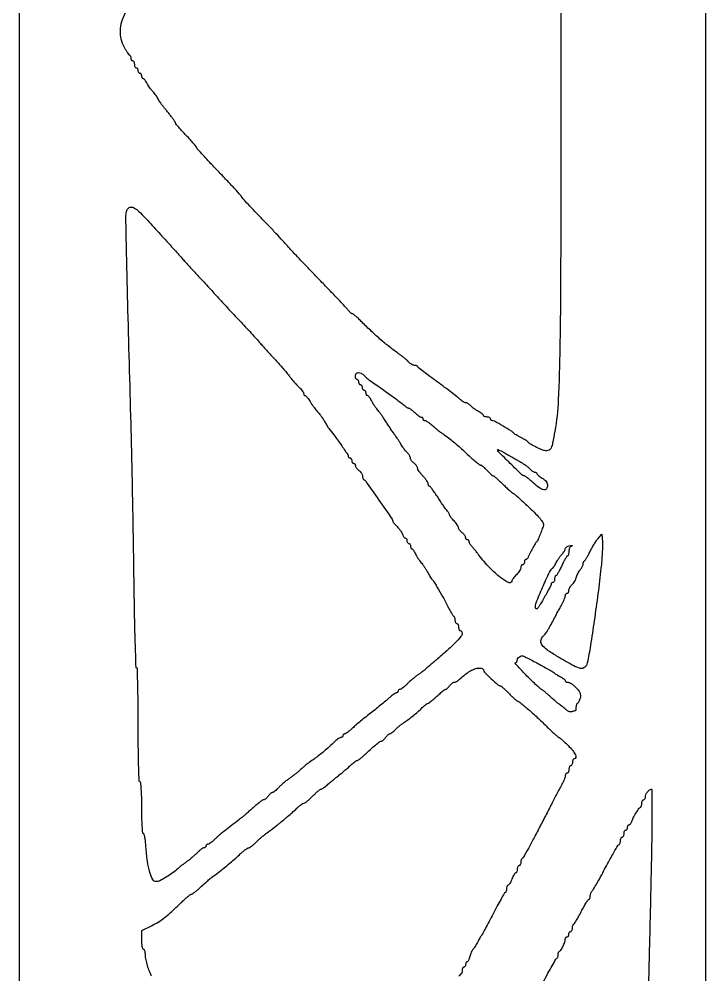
# Model space of a CAD drawing. Extents: x 57 to 443, y 375 to 2700.
# Drawn here: x 57 to 443, y 1001 to 1538 of the extents above; entities that cross this region are included whole.
import ezdxf

# ---------------------------------------------------------------- set-up
doc = ezdxf.new("R2010")
doc.units = 0

msp = doc.modelspace()

# ---------------------------------------------------------------- linework, layer by layer
for points in [[(57.051506, 2308.440691, 0.000008), (57.077585, 1547.715496, 0.000005), (57.123212, 784.070736, 0.04049)], [(361.421984, 1624.998265, -0.000301), (361.476809, 1530, -0.000341), (361.388878, 1405.37658, -0.003405), (360.961529, 1353.238652, -0.007588), (360.065397, 1323.556452, -0.032646), (358.11523, 1306, -0.005069), (356.867265, 1299.369272, -0.051463), (356.042473, 1296.69354, -0.149947), (355.005881, 1295.461655, -0.144391), (353.440583, 1295, -0.094641), (351.373476, 1295.394803, -0.018577), (347.895564, 1296.925433, -0.018357), (344.54292, 1298.707029, -0.098751), (343, 1300.065814, 0.084459), (342.628994, 1300.4117, 0.008794), (341.61875, 1301.051094, 0.010718), (340.376874, 1301.770819, 0.008385), (339, 1302.5, -0.007521), (337.623102, 1303.226148, -0.009679), (336.38125, 1303.936708, -0.007772), (335.367517, 1304.564684, -0.079391), (335, 1304.892658, 0.084432), (333.708822, 1306.021888, 0.004455), (328.994602, 1308.855516, 0.003254), (324.117923, 1311.685382, 0.130557), (322.933554, 1312, -0.106288), (322.577365, 1312.076582, -0.099372), (322.274232, 1312.29375, -0.096083), (322.071023, 1312.618255, -0.092233), (322, 1313, 0.191087), (321.848523, 1313.381882, 0.088204), (321.4125, 1313.70625, 0.068025), (320.765418, 1313.926307, 0.048028), (320, 1314, -0.039655), (319.234185, 1314.060833, -0.058885), (318.5875, 1314.244112, -0.077443), (318.147372, 1314.512979, -0.220429), (318, 1314.83102, 0.193348), (317.836608, 1315.23776, 0.030657), (317.192187, 1315.832748, 0.030191), (316.303134, 1316.472669, 0.022283), (315.25, 1317.074192, -0.022277), (314.078771, 1317.743153, -0.016056), (312.832732, 1318.587593, -0.016269), (311.697653, 1319.468983, -0.033499), (310.882705, 1320.243172, 0.032574), (310.177614, 1320.915483, 0.033469), (309.397261, 1321.483932, 0.0355), (308.656861, 1321.880455, 0.105568), (308.096971, 1322, -0.109923), (307.503366, 1322.132097, -0.027349), (306.621321, 1322.605538, -0.026631), (305.647756, 1323.272375, -0.023971), (304.714267, 1324.061406, 0.022337), (303.302845, 1325.262336, 0.002698), (300.066066, 1327.74825, 0.003203), (296.182615, 1330.658615, 0.002632), (292, 1333.717622, -0.003518), (287.951757, 1336.689385, -0.005374), (284.486458, 1339.329318, -0.002104), (281.55546, 1341.632297, -0.131851), (281.166667, 1342.156216, 0.132408), (280.926243, 1342.479459, 0.061744), (280.476122, 1342.752138, 0.054843), (279.901331, 1342.937376, 0.050589), (279.283962, 1343, -0.089119), (278.574581, 1343.127451, -0.040203), (277.714638, 1343.527998, -0.038127), (276.850565, 1344.109655, -0.042377), (276.117295, 1344.797441, 0.027003), (275.258194, 1345.654333, 0.009674), (273.946956, 1346.783138, 0.009565), (272.45859, 1347.967872, 0.011172), (271, 1349.033195, -0.014146), (265.862306, 1352.832708, -0.011162), (260.516487, 1357.221338, -0.010683), (255.114442, 1362.066153, -0.010026), (249.806385, 1367.238883, 0.008294), (247.947349, 1369.06312, 0.012119), (246.246054, 1370.601422, 0.007633), (244.786905, 1371.819576, 0.17175), (244.277144, 1372, -0.146551), (243.864985, 1372.123456, -0.033227), (243.276646, 1372.569313, -0.031675), (242.640746, 1373.196181, -0.026181), (242.044626, 1373.938085, 0.031604), (240.989118, 1375.222953, 0.001315), (236.923872, 1379.555975, 0.002273), (232.067181, 1384.658705, 0.001612), (226.573866, 1390.341251, -0.001637), (220.841831, 1396.271332, -0.001732), (215.25674, 1402.127846, -0.001651), (210.479264, 1407.205858, -0.007911), (207.810782, 1410.153165, 0.006824), (205.314199, 1412.922689, 0.00199), (201.396791, 1417.117268, 0.001999), (196.947934, 1421.805351, 0.00214), (192.560782, 1426.352428, -0.002675), (188.510574, 1430.559274, -0.004251), (185.094589, 1434.20718, -0.001081), (182.153345, 1437.416033, -0.176707), (181.973989, 1437.852428, 0.17694), (181.792646, 1438.293092, 0.000778), (178.291385, 1442.110623, 0.003591), (174.25781, 1446.432134, 0.002242), (169.473989, 1451.439053, -0.002813), (164.692233, 1456.455255, -0.004475), (160.664234, 1460.805984, -0.001153), (157.201767, 1464.631358, -0.185416), (157, 1465.156745, 0.174467), (156.820881, 1465.654451, 0.004317), (155.2375, 1467.536031, 0.00882), (153.299355, 1469.720053, 0.005831), (151, 1472.163035, -0.005319), (148.700535, 1474.601133, -0.008115), (146.7625, 1476.76989, -0.003683), (145.166739, 1478.642749, -0.176374), (145, 1479.10073, 0.145932), (144.866644, 1479.54791, 0.006735), (143.96979, 1480.878428, 0.010706), (142.836576, 1482.43925, 0.007434), (141.492904, 1484.155386, -0.000006), (140.087249, 1485.896761, -0.000007), (138.764087, 1487.536022, -0.000006), (137.648995, 1488.917577, -0.000045), (137.128174, 1489.562986, -0.024435), (136.712245, 1490.133417, -0.007582), (136.142873, 1491.029593, -0.007561), (135.535955, 1492.052006, -0.008257), (134.978294, 1493.062986, 0.021409), (134.36681, 1494.10573, 0.015097), (133.595687, 1495.224752, 0.015271), (132.791753, 1496.251872, 0.030748), (132.086195, 1497, -0.034687), (131.372799, 1497.768466, -0.015592), (130.541481, 1498.867188, -0.015349), (129.731895, 1500.087251, -0.020192), (129.074192, 1501.25, 0.022283), (128.472669, 1502.303134, 0.030191), (127.832748, 1503.192188, 0.030657), (127.23776, 1503.836608, 0.193348), (126.83102, 1504, -0.175242), (126.513905, 1504.114665, -0.093006), (126.244112, 1504.440625, -0.073221), (126.061511, 1504.926133, -0.05344), (126, 1505.5, 0.064853), (125.925306, 1506.073457, 0.082425), (125.70625, 1506.559375, 0.098894), (125.381354, 1506.884432, 0.148195), (125, 1507, -0.148195), (124.618646, 1507.115568, -0.098894), (124.29375, 1507.440625, -0.082425), (124.074694, 1507.926543, -0.064853), (124, 1508.5, 0.064853), (123.925306, 1509.073457, 0.082425), (123.70625, 1509.559375, 0.098894), (123.381354, 1509.884432, 0.148195), (123, 1510, -0.191087), (122.618118, 1510.151477, -0.088204), (122.29375, 1510.5875, -0.068025), (122.073693, 1511.234582, -0.048028), (122, 1512, 0.048028), (121.926307, 1512.765418, 0.068025), (121.70625, 1513.4125, 0.088204), (121.381882, 1513.848523, 0.191087), (121, 1514, -0.140362), (120.618662, 1514.109202, -0.099913), (120.29375, 1514.416146, -0.085122), (120.074923, 1514.8752, -0.068857), (120, 1515.416667, 0.048968), (119.944374, 1515.983289, 0.052342), (119.779688, 1516.515104, 0.058488), (119.537453, 1516.936478, 0.12921), (119.25, 1517.166667, -0.130857), (118.851057, 1517.488262, -0.010239), (118.059375, 1518.617079, -0.013399), (117.166493, 1520.027578, -0.009835), (116.25, 1521.636155, -0.065268), (114.485061, 1526.215602, -0.066839), (113.979509, 1531.057739, -0.063553), (114.76978, 1536.069802, -0.050632), (116.824806, 1541.148454, -0.002874)], [(131.459015, 999.956855, 0.036452), (131.122756, 1000.763569, -0.031928), (129.988499, 1003.41696, -0.019062), (128.967102, 1006.695485, -0.01896), (128.226901, 1009.915081, -0.04705), (128, 1012.320998, 0.035514), (127.927028, 1013.347058, 0.053867), (127.70625, 1014.213043, 0.070406), (127.38339, 1014.807086, 0.23741), (127, 1015, -0.328377), (126.609462, 1015.287487, -0.02873), (126.29375, 1016.554432, -0.02892), (126.072169, 1018.263246, -0.017784), (126, 1020.291682), (126, 1025.583364), (131.438695, 1028.25075, 0.021207), (135.232177, 1030.315183, 0.030197), (138.395526, 1032.48477, 0.020118), (142.089616, 1035.607471, 0.004478), (148.134823, 1041.25, -0.007927), (150.111833, 1043.069965, -0.011559), (151.915205, 1044.604687, -0.007191), (153.459166, 1045.821862, -0.16477), (153.985056, 1046, 0.154592), (154.496477, 1046.161994, 0.009888), (155.776265, 1047.101562, 0.013731), (157.273282, 1048.313432, 0.009747), (158.886721, 1049.75, -0.002611), (161.721542, 1052.347523, -0.009818), (163.539384, 1053.931903, -0.009766), (165.422727, 1055.447798, -0.002563), (168.5, 1057.80206, 0.005628), (172.236216, 1060.69693, 0.006897), (175.658361, 1063.488395, 0.007409), (178.764965, 1066.174086, 0.009395), (181.549689, 1068.75, -0.014568), (182.923431, 1069.994609, -0.019058), (184.252721, 1071.045312, -0.016877), (185.403121, 1071.82731, -0.141754), (186, 1072, 0.14393), (186.592682, 1072.174218, 0.017576), (187.716672, 1072.954688, 0.01966), (189.012279, 1074.005402, 0.015044), (190.346117, 1075.25, -0.009877), (191.805891, 1076.640599, -0.007163), (193.483234, 1078.132812, -0.007239), (195.117223, 1079.504228, -0.015667), (196.42048, 1080.5, 0.010474), (200.761749, 1083.746167, 0.006228), (205.801172, 1087.783657, 0.005805), (210.446736, 1091.692816, 0.023141), (213.15121, 1094.25, -0.02041), (214.252567, 1095.302824, -0.024791), (215.369427, 1096.192188, -0.024555), (216.363043, 1096.834423, -0.131936), (216.97961, 1097, 0.15296), (217.639114, 1097.206588, 0.016407), (218.939941, 1098.175, 0.018977), (220.442162, 1099.468046, 0.014184), (222, 1101, -0.010758), (223.537017, 1102.532334, -0.015177), (224.975649, 1103.825, -0.011286), (226.211204, 1104.822275, -0.165618), (226.733038, 1105, 0.115675), (227.197529, 1105.108918, 0.024313), (227.930939, 1105.518457, 0.024269), (228.753984, 1106.08932, 0.020906), (229.561439, 1106.764958, -0.009083), (230.625297, 1107.698773, -0.002278), (232.394673, 1109.182066, -0.002325), (234.433857, 1110.85982, -0.00234), (236.484255, 1112.514958, 0.004302), (238.562002, 1114.205678, 0.003882), (240.683301, 1115.990332, 0.00389), (242.559434, 1117.61919, 0.01231), (243.77971, 1118.75, -0.017404), (244.728585, 1119.611508, -0.021807), (245.668422, 1120.339062, -0.020661), (246.491679, 1120.871219, -0.133924), (246.963855, 1121, 0.155383), (247.483687, 1121.165543, 0.010535), (248.746994, 1122.101562, 0.0143), (250.223362, 1123.313466, 0.010198), (251.808276, 1124.75, -0.004897), (255.415187, 1128.089554, -0.014516), (257.976997, 1130.283079, -0.015881), (259.854456, 1131.702396, -0.155115), (260.790672, 1132, 0.155219), (261.176874, 1132.122852, 0.029946), (261.756383, 1132.5875, 0.029286), (262.391803, 1133.234288, 0.023368), (263, 1134, -0.025063), (263.612388, 1134.765646, -0.030751), (264.260327, 1135.4125, -0.031972), (264.856376, 1135.874292, -0.149917), (265.266214, 1136, 0.144694), (265.72374, 1136.135233, 0.017723), (266.588764, 1136.740109, 0.019794), (267.585294, 1137.554662, 0.015141), (268.610429, 1138.51952, -0.01532), (269.770169, 1139.610289, -0.009826), (271.178434, 1140.807259, -0.009875), (272.604935, 1141.926011, -0.01819), (273.814525, 1142.76952, 0.015559), (276.17586, 1144.397808, 0.012318), (278.626902, 1146.297863, 0.011691), (281.118339, 1148.42831, 0.010484), (283.601524, 1150.75, -0.010749), (284.524358, 1151.611901, -0.015013), (285.388112, 1152.339062, -0.011327), (286.128397, 1152.89842, -0.157386), (286.443115, 1153, 0.16234), (287.149067, 1153.235413, 0.008608), (289.047322, 1154.711583, 0.01297), (291.242257, 1156.575846, 0.00953), (293.580207, 1158.75, -0.016334), (294.532326, 1159.611559, -0.020786), (295.467236, 1160.339062, -0.019266), (296.282178, 1160.874368, -0.136503), (296.733786, 1161, 0.149917), (297.143624, 1161.125708, 0.031972), (297.739673, 1161.5875, 0.030751), (298.387612, 1162.234354, 0.025063), (299, 1163, -0.032893), (299.632073, 1163.765394, -0.036577), (300.338459, 1164.4125, -0.039468), (301.014704, 1164.864904, -0.128378), (301.532198, 1165, 0.102313), (302.082231, 1165.113742, 0.027497), (302.884541, 1165.514062, 0.026656), (303.765661, 1166.080192, 0.02477), (304.604329, 1166.75, -0.016099), (307.942874, 1169.512474, -0.033031), (310.757084, 1171.409089, -0.042855), (313.169682, 1172.54881, -0.084065), (315.25, 1172.944444, -0.032973), (316.303453, 1172.896243, -0.051122), (317.192187, 1172.703283, -0.066782), (317.8048, 1172.407871, -0.252178), (318, 1172.045455, 0.196275), (318.582675, 1170.6183, 0.00984), (322.255941, 1167.014348, 0.010271), (326.059143, 1163.571887, 0.180707), (327.589832, 1163, -0.179039), (327.940909, 1162.870124, -0.00604), (329.068786, 1161.879445, -0.010728), (330.380364, 1160.647098, -0.007197), (331.828401, 1159.185345, 0.010467), (333.370306, 1157.649065, 0.010641), (334.966906, 1156.187252, 0.010471), (336.407297, 1154.976157, 0.042459), (337.35681, 1154.33582, -0.046337), (339.801974, 1152.659161, -0.006898), (344.345344, 1148.77395, -0.007903), (349.475879, 1144.116792, -0.007651), (354.513237, 1139.25, 0.005621), (356.578913, 1137.237994, 0.008558), (358.421721, 1135.542187, 0.004015), (360.012553, 1134.150474, 0.17957), (360.418027, 1134, -0.176313), (360.816508, 1133.854978, -0.005298), (362.180361, 1132.685855, -0.009916), (363.765988, 1131.240657, -0.006617), (365.526316, 1129.526316, -0.024715), (368.176443, 1126.600391, -0.063623), (369.687612, 1124.187263, -0.163617), (369.850667, 1122.684029, -0.352186), (369, 1122, 0.191087), (368.618118, 1121.848523, 0.088204), (368.29375, 1121.4125, 0.068025), (368.073693, 1120.765418, 0.048028), (368, 1120, -0.048028), (367.926307, 1119.234582, -0.068025), (367.70625, 1118.5875, -0.088204), (367.381882, 1118.151477, -0.191087), (367, 1118, 0.191087), (366.618118, 1117.848523, 0.088204), (366.29375, 1117.4125, 0.068025), (366.073693, 1116.765418, 0.048028), (366, 1116, -0.048028), (365.926307, 1115.234582, -0.068025), (365.70625, 1114.5875, -0.088204), (365.381882, 1114.151477, -0.191087), (365, 1114, 0.144882), (364.618656, 1113.887131, 0.099368), (364.29375, 1113.569798, 0.083567), (364.074789, 1113.095318, 0.0665), (364, 1112.535483, -0.083525), (363.862283, 1111.716832, -0.014442), (363.303543, 1110.242307, -0.015357), (362.536776, 1108.533591, -0.013204), (361.629083, 1106.785483, 0.005571), (360.215402, 1104.161633, 0.000708), (357.241167, 1098.471361, 0.00083), (353.73142, 1091.70596, 0.00069), (350.020872, 1084.5, -0.002964), (346.415619, 1077.576075, -0.004691), (343.235071, 1071.689583, -0.001303), (340.414044, 1066.614892, -0.177615), (339.89179, 1066.166667, 0.151559), (339.549665, 1065.901948, 0.058588), (339.261963, 1065.368229, 0.050999), (339.065935, 1064.67465, 0.043412), (339, 1063.916667, -0.050201), (338.926177, 1063.183242, -0.070178), (338.70625, 1062.563021, -0.090315), (338.38175, 1062.145793, -0.184457), (338, 1062, 0.191087), (337.618118, 1061.848523, 0.088204), (337.29375, 1061.4125, 0.068025), (337.073693, 1060.765418, 0.048028), (337, 1060, -0.038787), (336.940501, 1059.234145, -0.057859), (336.761077, 1058.5875, -0.076066), (336.498028, 1058.146758, -0.223848), (336.186646, 1058, 0.231074), (335.793919, 1057.808264, 0.026011), (335.208811, 1056.971875, 0.027303), (334.585268, 1055.840808, 0.018834), (334, 1054.5, -0.018834), (333.414732, 1053.159192, -0.027303), (332.791189, 1052.028125, -0.026011), (332.206081, 1051.191736, -0.231074), (331.813354, 1051, 0.217073), (331.502168, 1050.858219, 0.078773), (331.238923, 1050.436979, 0.059899), (331.05958, 1049.817201, 0.040527), (331, 1049.083333, -0.039772), (330.939606, 1048.325293, -0.047486), (330.759632, 1047.631771, -0.054242), (330.496038, 1047.095951, -0.155843), (330.181727, 1046.833333, 0.165404), (329.710413, 1046.424377, 0.002473), (327.861378, 1043.219792, 0.006398), (325.764345, 1039.431702, 0.004147), (323.431727, 1035, -0.001563), (321.121988, 1030.556201, -0.002414), (319.095102, 1026.73125, -0.000756), (317.317715, 1023.427914, -0.073092), (316.998406, 1023, 0.060679), (316.726968, 1022.6544, 0.006356), (316.203998, 1021.765625, 0.007803), (315.608883, 1020.685383, 0.006178), (314.998406, 1019.5, -0.014235), (314.329448, 1018.250926, -0.012304), (313.558544, 1016.978655, -0.012472), (312.802463, 1015.8599, -0.034862), (312.200893, 1015.129464, 0.060316), (311.661479, 1014.40219, 0.025552), (311.11423, 1013.315681, 0.024829), (310.641778, 1012.082412, 0.029709), (310.325893, 1010.879464, -0.027491), (310.041502, 1009.776579, -0.039874), (309.662137, 1008.845843, -0.04573), (309.250307, 1008.18624, -0.234476), (308.875, 1008, 0.167478), (308.54119, 1007.884962, 0.095027), (308.257031, 1007.559375, 0.075828), (308.064921, 1007.073759, 0.056395), (308, 1006.5, -0.064853), (307.925306, 1005.926543, -0.082425), (307.70625, 1005.440625, -0.098894), (307.381354, 1005.115568, -0.148195), (307, 1005, 0.191087), (306.618118, 1004.848523, 0.088204), (306.29375, 1004.4125, 0.068025), (306.073693, 1003.765418, 0.048028), (306, 1003, -0.036372), (305.944206, 1002.234036, -0.054933), (305.775546, 1001.5875, -0.071963), (305.528726, 1001.144808, -0.233749), (305.2359, 1001, 0.231092), (304.850648, 1000.811897, 0.019999), (304.19523, 999.898438, 0.02311)], [(351.586686, 996.5, -0.003615), (354.246374, 1001.506849, -0.005627), (356.618137, 1005.779167, -0.001941), (358.712152, 1009.420189, -0.165548), (359.186188, 1009.833333, 0.156085), (359.498811, 1010.09581, 0.053964), (359.760943, 1010.631771, 0.047267), (359.939942, 1011.32529, 0.039552), (360, 1012.083333, -0.037261), (360.054818, 1012.817896, -0.055716), (360.220312, 1013.439271, -0.07276), (360.462646, 1013.865601, -0.228417), (360.75, 1014.007802, 0.262796), (361.526241, 1014.456765, 0.020084), (362.711774, 1016.667192, 0.026575), (363.708728, 1019.031837, 0.08668), (364, 1020.699365, -0.07531), (364.075275, 1021.196298, -0.08893), (364.29375, 1021.617938, -0.100706), (364.618643, 1021.899802, -0.129178), (365, 1022, 0.148195), (365.381354, 1022.115568, 0.098894), (365.70625, 1022.440625, 0.082425), (365.925306, 1022.926543, 0.064853), (366, 1023.5, -0.064853), (366.074694, 1024.073457, -0.082425), (366.29375, 1024.559375, -0.098894), (366.618646, 1024.884432, -0.148195), (367, 1025, 0.184457), (367.38175, 1025.145793, 0.090315), (367.70625, 1025.563021, 0.070178), (367.926177, 1026.183242, 0.050201), (368, 1026.916667, -0.036404), (368.055268, 1027.674758, -0.044078), (368.220312, 1028.368229, -0.049842), (368.461515, 1028.906393, -0.15923), (368.75, 1029.166667, 0.149229), (369.167618, 1029.528898, 0.005176), (370.304713, 1031.384896, 0.009258), (371.59798, 1033.639411, 0.006293), (372.989449, 1036.25, -0.008314), (374.381842, 1038.837068, -0.012887), (375.677285, 1041.017188, -0.007138), (376.820285, 1042.776336, -0.250109), (377.239449, 1043, 0.217761), (377.530451, 1043.133047, 0.078502), (377.776588, 1043.52875, 0.05969), (377.944296, 1044.110795, 0.040346), (378, 1044.8, -0.043866), (378.066706, 1045.558874, -0.035722), (378.266068, 1046.350313, -0.037007), (378.558307, 1047.056921, -0.073991), (378.905763, 1047.55, 0.054909), (379.90015, 1048.853024, 0.006391), (381.75473, 1052.022892, 0.005113), (384.455236, 1056.892284, 0.001238), (388.817965, 1065, -0.005456), (390.619558, 1068.281447, -0.008189), (392.269271, 1071.101042, -0.004037), (393.718063, 1073.443868, -0.156711), (394.18234, 1073.833333, 0.155877), (394.496419, 1074.095932, 0.054204), (394.759812, 1074.631771, 0.047456), (394.939652, 1075.325293, 0.039742), (395, 1076.083333, -0.050201), (395.073823, 1076.816758, -0.070178), (395.29375, 1077.436979, -0.090315), (395.61825, 1077.854207, -0.184457), (396, 1078, 0.191087), (396.381882, 1078.151477, 0.088204), (396.70625, 1078.5875, 0.068025), (396.926307, 1079.234582, 0.048028), (397, 1080, -0.048028), (397.073693, 1080.765418, -0.068025), (397.29375, 1081.4125, -0.088204), (397.618118, 1081.848523, -0.191087), (398, 1082, 0.148195), (398.381354, 1082.115568, 0.098894), (398.70625, 1082.440625, 0.082425), (398.925306, 1082.926543, 0.064853), (399, 1083.5, -0.056959), (399.065572, 1084.073739, -0.076307), (399.25949, 1084.559375, -0.095369), (399.54638, 1084.884904, -0.166062), (399.883369, 1085, 0.161118), (400.261919, 1085.125234, 0.061039), (400.670274, 1085.514062, 0.052305), (401.044108, 1086.080385, 0.042985), (401.321721, 1086.75, -0.043892), (402.173741, 1088.79464, -0.01624), (403.712028, 1091.512539, -0.011371), (405.366274, 1094.091974, -0.140815), (406.25, 1094.833333, 0.15923), (406.538485, 1095.093607, 0.049842), (406.779688, 1095.631771, 0.044078), (406.944732, 1096.325242, 0.036404), (407, 1097.083333, -0.050201), (407.073823, 1097.816758, -0.070178), (407.29375, 1098.436979, -0.090315), (407.61825, 1098.854207, -0.184457), (408, 1099, 0.152094), (408.381371, 1099.118756, 0.09826), (408.70625, 1099.453023, 0.081082), (408.925414, 1099.952547, 0.062994), (409, 1100.542206, -0.106992), (409.287604, 1101.870868, -0.053796), (410.165059, 1103.355365, -0.054369), (411.28373, 1104.556287, -0.167719), (412.299802, 1104.961963, -0.425238), (412.620437, 1104.65927, -0.000668), (412.696107, 1095.956014, -0.00407), (412.688363, 1086.038506, -0.002435), (412.525799, 1074.25, -0.000669), (412.238067, 1059.86255, -0.000342), (411.840526, 1041.810938, -0.00034), (411.405595, 1023.214675, -0.000512), (410.998722, 1007, 0.000694), (410.594704, 990.66212, 0.000443)]]:
    msp.add_lwpolyline(points, format="xyb")
msp.add_lwpolyline([(443, 375), (443, 1537.5), (443, 2700)])
for points in [[(125.216667, 1428.650614, -0.007052), (129.192625, 1424.478567, -0.001301), (136.391286, 1416.66769, -0.001463), (143.692927, 1408.656665, -0.004187), (148.705007, 1403.03125, 0.00325), (150.500931, 1401.007932, 0.00163), (152.794854, 1398.473819, 0.001619), (155.184761, 1395.867908, 0.002395), (157.298752, 1393.599677, -0.001769), (159.543841, 1391.196819, -0.000889), (162.362612, 1388.147622, -0.000883), (165.266176, 1384.984285, -0.001308), (167.798752, 1382.200739, 0.002453), (170.515445, 1379.22853, 0.001178), (174.028383, 1375.440795, 0.001168), (177.712295, 1371.505906, 0.00167), (181, 1368.033934, -0.002356), (184.164694, 1364.682673, -0.002008), (187.471875, 1361.118716, -0.002023), (190.454763, 1357.8518, -0.005735), (192.5, 1355.540808, 0.003838), (194.372637, 1353.4086, 0.002045), (196.720243, 1350.798183, 0.002035), (199.140206, 1348.151081, 0.003168), (201.249765, 1345.8912, -0.006548), (203.269454, 1343.698055, -0.005084), (205.411223, 1341.260927, -0.005143), (207.362502, 1338.946773, -0.012368), (208.746549, 1337.183587, 0.011088), (209.998818, 1335.579836, 0.007469), (211.495389, 1333.803261, 0.007526), (212.995479, 1332.127195, 0.014793), (214.246784, 1330.84879, -0.019084), (215.300915, 1329.753186, -0.023664), (216.191243, 1328.653604, -0.022988), (216.838242, 1327.681709, -0.136176), (217, 1327.09879, 0.069674), (217.058805, 1326.67884, 0.08564), (217.230415, 1326.32277, 0.100067), (217.485274, 1326.0847, 0.138853), (217.784392, 1326, -0.189059), (218.182309, 1325.843963, -0.025852), (218.816454, 1325.192188, -0.02675), (219.515719, 1324.3032, -0.019661), (220.196305, 1323.25, 0.012506), (220.968879, 1322.016075, 0.007283), (221.953671, 1320.573437, 0.007279), (222.982857, 1319.15623, 0.012206), (223.893375, 1318, 0.00007), (224.75049, 1316.964906, 0.000068), (225.614455, 1315.922123, 0.000067), (226.373201, 1315.006839, 0.000256), (226.846192, 1314.437014, -0.025244), (227.271026, 1313.869789, -0.008145), (227.843221, 1312.988909, -0.008099), (228.448773, 1311.986866, -0.008999), (229, 1311, 0.008889), (229.550942, 1310.013134, 0.008006), (230.15564, 1309.011091, 0.00805), (230.726615, 1308.130161, 0.025001), (231.149929, 1307.562986, -0.014929), (234.07186, 1303.8082, -0.005998), (237.8486, 1298.511774, -0.001797), (241.697276, 1292.932459, -0.151202), (242, 1291.954287, 0.103923), (242.076509, 1291.590159, 0.098966), (242.29375, 1291.280322, 0.096722), (242.61829, 1291.072683, 0.094359), (243, 1291, -0.148195), (243.381354, 1290.884432, -0.098894), (243.70625, 1290.559375, -0.082425), (243.925306, 1290.073457, -0.064853), (244, 1289.5, 0.064853), (244.074694, 1288.926543, 0.082425), (244.29375, 1288.440625, 0.098894), (244.618646, 1288.115568, 0.148195), (245, 1288, -0.127083), (245.381366, 1287.901479, -0.10076), (245.70625, 1287.624223, -0.089631), (245.924656, 1287.209482, -0.07663), (246, 1286.720759, 0.115942), (246.139145, 1286.128761, 0.043072), (246.5875, 1285.393849, 0.039803), (247.234732, 1284.646083, 0.038332), (248, 1284, -0.049967), (248.765149, 1283.32297, -0.044795), (249.4125, 1282.483755, -0.047473), (249.855857, 1281.616617, -0.094722), (250, 1280.862574, 0.04296), (250.057975, 1280.189061, 0.049275), (250.230293, 1279.566923, 0.055935), (250.483115, 1279.081807, 0.145153), (250.783977, 1278.833333, -0.140529), (251.809226, 1278.002124, -0.000748), (259.226433, 1267.362916, -0.000699), (266.634493, 1256.670973, -0.152292), (267, 1255.49878, 0.158491), (267.111893, 1255.154651, 0.012145), (267.711584, 1254.370728, 0.015715), (268.494491, 1253.457548, 0.011308), (269.422414, 1252.486677, -0.024803), (270.397122, 1251.41015, -0.020796), (271.322705, 1250.178908, -0.021302), (272.074517, 1248.980906, -0.052675), (272.489802, 1248.032131, 0.039082), (272.805363, 1247.254412, 0.049178), (273.219269, 1246.596939, 0.05747), (273.66383, 1246.142988, 0.171923), (274.067388, 1246, -0.15811), (274.423094, 1245.884635, -0.097128), (274.726045, 1245.559375, -0.079016), (274.930588, 1245.073619, -0.060283), (275, 1244.5, 0.064853), (275.074694, 1243.926543, 0.082425), (275.29375, 1243.440625, 0.098894), (275.618646, 1243.115568, 0.148195), (276, 1243, -0.148195), (276.381354, 1242.884432, -0.098894), (276.70625, 1242.559375, -0.082425), (276.925306, 1242.073457, -0.064853), (277, 1241.5, 0.04842), (277.055722, 1240.925951, 0.06842), (277.222042, 1240.440625, 0.088604), (277.467248, 1240.113704, 0.189864), (277.755889, 1240, -0.211854), (278.121925, 1239.83762, -0.029351), (278.65539, 1239.173928, -0.029431), (279.224659, 1238.264949, -0.02099), (279.75656, 1237.187841, 0.024017), (280.370646, 1235.963027, 0.015509), (281.191761, 1234.604879, 0.015595), (282.07922, 1233.324204, 0.02822), (282.894358, 1232.343768, -0.027535), (283.743767, 1231.324953, -0.012544), (284.744142, 1229.908238, -0.012379), (285.726429, 1228.358669, -0.01664), (286.533219, 1226.905927, 0.007651), (287.246643, 1225.565073, 0.009783), (287.946466, 1224.353616, 0.007947), (288.565399, 1223.364861, 0.078123), (288.892658, 1223, -0.085635), (289.901209, 1221.841232, -0.003449), (292.768747, 1217.040578, -0.006748), (295.663525, 1211.961869, -0.010497), (298.006696, 1207.5, 0.008691), (299.01642, 1205.560299, 0.012258), (299.987905, 1203.870833, 0.008497), (300.84922, 1202.507219, 0.144038), (301.25, 1202.166667, -0.15923), (301.538485, 1201.906393, -0.049842), (301.779688, 1201.368229, -0.044078), (301.944732, 1200.674758, -0.036404), (302, 1199.916667, 0.050201), (302.073823, 1199.183242, 0.070178), (302.29375, 1198.563021, 0.090315), (302.61825, 1198.145793, 0.184457), (303, 1198, -0.191087), (303.381882, 1197.848523, -0.088204), (303.70625, 1197.4125, -0.068025), (303.926307, 1196.765418, -0.048028), (304, 1196, 0.048028), (304.073693, 1195.234582, 0.068025), (304.29375, 1194.5875, 0.088204), (304.618118, 1194.151477, 0.191087), (305, 1194, -0.150632), (305.381364, 1193.882442, -0.098507), (305.70625, 1193.551645, -0.081585), (305.925373, 1193.057243, -0.063682), (306, 1192.473684, -0.179099), (305.34848, 1190.713148, -0.015179), (302.039379, 1187.083515, -0.017206), (297.442446, 1182.654504, -0.009256), (291.49236, 1177.5, 0.001199), (289.16005, 1175.544423, 0.001745), (287.113381, 1173.807722, 0.00086), (285.382267, 1172.323202, 0.030196), (285, 1171.95182, -0.045017), (284.645227, 1171.626996, -0.003524), (283.61875, 1170.855798, -0.004779), (282.376974, 1169.954707, -0.003636), (281, 1168.990463, 0.015022), (279.466928, 1167.864034, 0.009564), (277.749332, 1166.466992, 0.009607), (276.115563, 1165.030647, 0.017567), (274.84879, 1163.788643, -0.01908), (273.753186, 1162.720939, -0.023737), (272.653604, 1161.819164, -0.023039), (271.681479, 1161.163549, -0.13768), (271.09879, 1161, 0.089824), (270.679287, 1160.924024, 0.095294), (270.32277, 1160.70625, 0.099782), (270.084236, 1160.381509, 0.109085), (270, 1160, -0.099968), (269.922929, 1159.618375, -0.098159), (269.703576, 1159.29375, -0.097723), (269.376024, 1159.076309, -0.098116), (268.990898, 1159, 0.135581), (268.436761, 1158.846925, 0.018961), (267.430748, 1158.192188, 0.020524), (266.27535, 1157.30302, 0.016123), (265.096786, 1156.25, -0.014825), (263.521138, 1154.834818, -0.004028), (260.946613, 1152.692188, -0.004071), (257.984864, 1150.30742, -0.004221), (255.019828, 1148, 0.005086), (252.018433, 1145.655935, 0.004535), (248.947462, 1143.160937, 0.004553), (246.227568, 1140.867863, 0.014035), (244.447274, 1139.25, -0.014134), (243.077121, 1138.005353, -0.018625), (241.756178, 1136.954688, -0.016272), (240.614762, 1136.170217, -0.143369), (240.033333, 1136, 0.095738), (239.638922, 1135.923781, 0.097108), (239.303542, 1135.70625, 0.098682), (239.079009, 1135.38159, 0.10244), (239, 1135, -0.103674), (238.920022, 1134.618426, -0.09892), (238.692898, 1134.29375, -0.096788), (238.353602, 1134.076174, -0.094588), (237.954545, 1134, 0.122247), (237.404754, 1133.863539, 0.023749), (236.517898, 1133.339062, 0.023956), (235.518701, 1132.611365, 0.020143), (234.531917, 1131.75, -0.005666), (231.247308, 1128.710927, -0.008661), (228.324312, 1126.157911, -0.009763), (225.616651, 1123.963438, -0.011804), (222.98889, 1122.015277, 0.003247), (220.146054, 1119.982118, 0.010138), (218.270114, 1118.563067, 0.012155), (216.64231, 1117.213556, 0.006569), (214.701852, 1115.478249, -0.013717), (213.612392, 1114.531646, -0.005994), (212.118669, 1113.333753, -0.005926), (210.501165, 1112.09878, -0.007877), (209, 1111.016892, 0.014612), (207.466917, 1109.880316, 0.009323), (205.749332, 1108.474756, 0.009367), (204.115502, 1107.032499, 0.017183), (202.84879, 1105.788643, -0.015313), (201.769322, 1104.720697, -0.020178), (200.718452, 1103.819164, -0.018039), (199.804514, 1103.149104, -0.150256), (199.319549, 1103, 0.145178), (198.887786, 1102.871936, 0.033731), (198.275994, 1102.4125, 0.032051), (197.616325, 1101.765589, 0.026646), (197, 1101, -0.030847), (196.372485, 1100.233769, -0.034973), (195.679588, 1099.584367, -0.037499), (195.022112, 1099.126676, -0.131449), (194.529241, 1098.989335, 0.149286), (193.907926, 1098.792538, 0.009442), (192.333589, 1097.663817, 0.013215), (190.49031, 1096.211485, 0.0094), (188.5, 1094.491909, -0.001387), (186.512102, 1092.717995, -0.001786), (184.675, 1091.099467, -0.00136), (183.126694, 1089.752582, -0.015613), (182.5, 1089.243727, 0.002268), (180.359946, 1087.598853, 0.000427), (176.463273, 1084.570272, 0.000404), (172.573204, 1081.536444, 0.002636), (170.627639, 1080, 0.009286), (169.742911, 1079.266401, 0.004269), (168.616512, 1078.279687, 0.004226), (167.448718, 1077.221115, 0.005835), (166.419793, 1076.25, -0.020581), (165.451495, 1075.388643, -0.024447), (164.467916, 1074.660938, -0.02434), (163.59284, 1074.137077, -0.123307), (163.045455, 1074, 0.094588), (162.646398, 1073.923826, 0.096788), (162.307102, 1073.70625, 0.09892), (162.079978, 1073.381574, 0.103674), (162, 1073, -0.109085), (161.915764, 1072.618491, -0.099782), (161.67723, 1072.29375, -0.095294), (161.320713, 1072.075976, -0.089824), (160.90121, 1072, 0.13768), (160.318521, 1071.836451, 0.023039), (159.346396, 1071.180836, 0.023737), (158.246814, 1070.279061, 0.01908), (157.15121, 1069.211357, -0.017345), (155.884472, 1067.968283, -0.009468), (154.250668, 1066.528523, -0.009425), (152.533078, 1065.126561, -0.014785), (151, 1063.99427, 0.006277), (149.562855, 1062.970155, 0.006112), (148.138916, 1061.901286, 0.006043), (146.910761, 1060.931824, 0.022589), (146.175034, 1060.279376, -0.037052), (143.441013, 1057.992476, -0.019207), (139.724972, 1055.536003, -0.015351), (136.062717, 1053.463422, -0.121668), (134.186456, 1053, -0.274277), (132.188855, 1054.184931, -0.053), (130.507902, 1058.226863, -0.038301), (129.177241, 1064.419684, -0.016933), (128.331109, 1072.75, 0.011867), (128.07722, 1075.529389, 0.019321), (127.715127, 1077.870312, 0.013982), (127.305731, 1079.70055, 0.343299), (126.920996, 1080, -0.390884), (126.542063, 1080.349662, -0.004218), (126.265879, 1084.185957, -0.010138), (126.064705, 1088.844555, -0.00572), (126, 1094.5, 0.005192), (125.936945, 1100.571649, 0.012022), (125.732759, 1105.125, 0.006948), (125.444855, 1108.596187, 0.386182), (125, 1109, -0.403105), (124.5281, 1109.454266, -0.001709), (124.257812, 1117.25, -0.005648), (124.059747, 1127.180163, -0.002162), (124, 1141, 0.002511), (123.93837, 1153.270346, 0.004187), (123.748086, 1163.6, 0.000705), (123.492489, 1172.660146, 0.405566), (123.142419, 1173, -0.405049), (122.78659, 1173.344832, -0.000292), (122.346875, 1187.614063, -0.002692), (121.947934, 1203.673412, -0.001615), (121.638447, 1222.75, 0.000821), (121.323821, 1244.249414, 0.00063), (120.912104, 1267.726562, 0.000637), (120.471383, 1289.682142, 0.001517), (120.07349, 1306, -0.000172), (118.233545, 1373.953698, -0.001303), (117.460659, 1405.989328, -0.000818), (117.055444, 1426.369972, -0.066133), (117.415491, 1429.519311, -0.142054), (118.475621, 1431.336473, -0.22135), (120.163759, 1431.90487, -0.12909), (122.458078, 1431.021162, -0.04276)], [(250.896791, 1337.25, 0.017737), (251.64054, 1336.506852, 0.01237), (252.528713, 1335.720312, 0.012496), (253.419109, 1335.007536, 0.02517), (254.161395, 1334.5, -0.017171), (257.449221, 1332.328288, -0.001999), (264.613577, 1327.191075, -0.001265), (271.99405, 1321.825606, -0.03493), (273.821429, 1320.2834, 0.030139), (274.392236, 1319.792239, 0.03078), (275.014103, 1319.376999, 0.032351), (275.596653, 1319.086545, 0.099789), (276.025974, 1319, -0.140695), (276.509162, 1318.86129, -0.019325), (277.38405, 1318.265625, -0.020937), (278.38717, 1317.457311, -0.016317), (279.409091, 1316.5, 0.019243), (280.442894, 1315.542851, 0.023573), (281.481818, 1314.734375, 0.023009), (282.400238, 1314.148092, 0.131281), (282.954545, 1314, -0.094588), (283.353602, 1313.923826, -0.096788), (283.692898, 1313.70625, -0.09892), (283.920022, 1313.381574, -0.103674), (284, 1313, 0.09787), (284.075427, 1312.618345, 0.097662), (284.290392, 1312.29375, 0.098215), (284.61131, 1312.076384, 0.100219), (284.988569, 1312, -0.133064), (285.849724, 1311.766692, -0.022279), (287.300265, 1310.829358, -0.019987), (289.130475, 1309.414149, -0.009667), (291.361591, 1307.467087, 0.01902), (292.015706, 1306.917457, 0.004076), (293.193717, 1306.01703, 0.004253), (294.576551, 1304.996081, 0.004042), (296, 1303.981196, -0.010007), (299.098811, 1301.715582, -0.012361), (301.889189, 1299.477309, -0.009223), (305.135728, 1296.634409, -0.002913), (309.880211, 1292.271892, 0.006825), (312.095137, 1290.267036, 0.010056), (314.098519, 1288.57311, 0.005751), (315.815795, 1287.211802, 0.159583), (316.34879, 1287.021892, -0.151907), (316.824195, 1286.860489, -0.015643), (317.771459, 1286.125181, -0.018351), (318.864737, 1285.150585, -0.013669), (320, 1284, 0.010355), (321.119072, 1282.850693, 0.01476), (322.162834, 1281.88125, 0.010651), (323.059731, 1281.129354, 0.170725), (323.427526, 1281, -0.173604), (323.819986, 1280.8595, -0.005487), (325.139288, 1279.751563, -0.010063), (326.674597, 1278.378591, -0.006741), (328.376994, 1276.75, 0.006922), (330.194144, 1275.012892, 0.006704), (332.077983, 1273.307812, 0.006642), (333.77525, 1271.852091, 0.024432), (334.903598, 1271, -0.029394), (336.170876, 1270.023109, -0.004004), (338.679762, 1267.807075, -0.004597), (341.610067, 1265.127687, -0.003866), (344.666113, 1262.236851, -0.008879), (348.126039, 1258.792693, -0.026659), (350.315187, 1256.279621, -0.036662), (351.568506, 1254.407851, -0.205716), (351.698979, 1253.236851, -0.013518), (350.838883, 1250.657348, -0.008007), (349.681418, 1247.627294, -0.004233), (348.495943, 1244.738121, -0.097195), (348, 1244, 0.059067), (347.067803, 1242.817057, 0.008389), (345.493701, 1240.146602, 0.009352), (344.011543, 1237.415034, 0.042862), (343.321721, 1235.75, -0.042985), (343.044108, 1235.080385, -0.052305), (342.670274, 1234.514062, -0.061039), (342.261919, 1234.125234, -0.161118), (341.883369, 1234, 0.166062), (341.54638, 1233.884904, 0.095369), (341.25949, 1233.559375, 0.076307), (341.065572, 1233.073739, 0.056959), (341, 1232.5, -0.064853), (340.925306, 1231.926543, -0.082425), (340.70625, 1231.440625, -0.098894), (340.381354, 1231.115568, -0.148195), (340, 1231, 0.152392), (339.618628, 1230.881, 0.098208), (339.29375, 1230.546023, 0.080979), (339.074578, 1230.045452, 0.062856), (339, 1229.454545, -0.107455), (338.834386, 1228.692819, -0.03135), (338.265625, 1227.628693, -0.029931), (337.456807, 1226.479735, -0.028052), (336.5, 1225.409091, 0.017608), (335.542763, 1224.381949, 0.022135), (334.734375, 1223.363068, 0.021006), (334.143152, 1222.469352, 0.136446), (334, 1221.954545, -0.544991), (332.371432, 1220.904201, -0.059304), (327.726453, 1223.711519, -0.036836), (321.528215, 1229.322817, -0.026826), (315.481889, 1236.388964, 0.003792), (314.248588, 1237.972416, 0.003958), (313.008743, 1239.514367, 0.003806), (311.916757, 1240.830064, 0.017362), (311.25, 1241.567536, -0.036912), (310.771647, 1242.140074, -0.03384), (310.367188, 1242.793053, -0.035559), (310.087366, 1243.426746, -0.086398), (310, 1243.928571, 0.09221), (309.923923, 1244.337584, 0.096076), (309.70625, 1244.685268, 0.099376), (309.381541, 1244.917947, 0.106313), (309, 1245, -0.127083), (308.618634, 1245.098521, -0.10076), (308.29375, 1245.375777, -0.089631), (308.075344, 1245.790518, -0.07663), (308, 1246.279241, 0.115942), (307.860855, 1246.871239, 0.043072), (307.4125, 1247.606151, 0.039803), (306.765268, 1248.353917, 0.038332), (306, 1249, -0.039628), (305.234755, 1249.649462, -0.040482), (304.5875, 1250.407202, -0.043766), (304.139909, 1251.156398, -0.113243), (304, 1251.766214, 0.11707), (303.840533, 1252.437959, 0.028202), (303.265625, 1253.436155, 0.027424), (302.45693, 1254.536564, 0.024203), (301.5, 1255.590909, -0.016317), (300.542689, 1256.61283, -0.020937), (299.734375, 1257.61595, -0.019325), (299.13871, 1258.490838, -0.140695), (299, 1258.974026, 0.098576), (298.91452, 1259.403388, 0.032142), (298.627876, 1259.985897, 0.030602), (298.218006, 1260.607764, 0.030101), (297.733195, 1261.178571, -0.034817), (297.02589, 1262.027419, -0.004566), (295.668451, 1263.945199, -0.005289), (294.101111, 1266.254745, -0.004407), (292.483195, 1268.741254, 0.007919), (290.902384, 1271.133804, 0.012113), (289.449751, 1273.151708, 0.006681), (288.18137, 1274.780861, 0.224735), (287.75, 1274.991254, -0.173953), (287.463759, 1275.097729, -0.091852), (287.220312, 1275.394489, -0.072666), (287.055529, 1275.833925, -0.053471), (287, 1276.351686, 0.124508), (286.819515, 1277.065243, 0.023368), (286.11875, 1278.228458, 0.023705), (285.148516, 1279.541595, 0.01975), (284, 1280.842584, -0.018849), (282.85143, 1282.138925, -0.022959), (281.88125, 1283.438104, -0.022342), (281.177516, 1284.583763, -0.127221), (281, 1285.270139, 0.115393), (280.860696, 1285.865709, 0.043216), (280.4125, 1286.603477, 0.039942), (279.765264, 1287.353241, 0.038592), (279, 1288, -0.042098), (278.234793, 1288.655949, -0.041686), (277.5875, 1289.432831, -0.044932), (277.141194, 1290.209565, -0.108353), (277, 1290.853464, 0.092733), (276.877277, 1291.509474, 0.038417), (276.485937, 1292.326542, 0.036318), (275.919647, 1293.161304, 0.038835), (275.25, 1293.885466, -0.028869), (274.472211, 1294.693684, -0.014156), (273.573438, 1295.804706, -0.013994), (272.702006, 1297.015385, -0.019744), (272, 1298.144078, 0.009235), (271.299249, 1299.325396, 0.005572), (270.427541, 1300.700421, 0.00558), (269.53067, 1302.047723, 0.009733), (268.753332, 1303.141317, -0.008193), (267.867421, 1304.37956, -0.002519), (266.571181, 1306.275887, -0.00252), (265.141914, 1308.412738, -0.002761), (263.777501, 1310.5, 0.003076), (262.466083, 1312.503429, 0.003597), (261.196054, 1314.388243, 0.003184), (260.101001, 1315.966759, 0.021851), (259.524168, 1316.715296, -0.00806), (258.03705, 1318.538793, -0.017724), (256.97354, 1319.989563, -0.019123), (256.065476, 1321.441535, -0.011072), (255.08102, 1323.25, 0.022236), (254.476882, 1324.303134, 0.030119), (253.834754, 1325.192188, 0.030557), (253.238121, 1325.83672, 0.193066), (252.83102, 1326, -0.175242), (252.513905, 1326.114665, -0.093006), (252.244112, 1326.440625, -0.073221), (252.061511, 1326.926133, -0.05344), (252, 1327.5, 0.064853), (251.925306, 1328.073457, 0.082425), (251.70625, 1328.559375, 0.098894), (251.381354, 1328.884432, 0.148195), (251, 1329, -0.148195), (250.618646, 1329.115568, -0.098894), (250.29375, 1329.440625, -0.082425), (250.074694, 1329.926543, -0.064853), (250, 1330.5, 0.064853), (249.925306, 1331.073457, 0.082425), (249.70625, 1331.559375, 0.098894), (249.381354, 1331.884432, 0.148195), (249, 1332, -0.148195), (248.618646, 1332.115568, -0.098894), (248.29375, 1332.440625, -0.082425), (248.074694, 1332.926543, -0.064853), (248, 1333.5, 0.064853), (247.925306, 1334.073457, 0.082425), (247.70625, 1334.559375, 0.098894), (247.381354, 1334.884432, 0.148195), (247, 1335, -0.191087), (246.618118, 1335.151477, -0.088204), (246.29375, 1335.5875, -0.068025), (246.073693, 1336.234582, -0.048028), (246, 1337, -0.167355), (246.466255, 1338.354001, -0.217463), (247.616676, 1338.951851, -0.144159), (249.2452, 1338.561365, -0.074835)], [(338.5, 1288.915305, -0.016198), (340.15002, 1287.935959, -0.014413), (341.800081, 1286.814655, -0.014625), (343.225559, 1285.719837, -0.042519), (344.117295, 1284.856567, 0.031543), (344.819737, 1284.146066, 0.033564), (345.592242, 1283.545367, 0.035677), (346.321889, 1283.125169, 0.113276), (346.867295, 1283, -0.067488), (347.300264, 1282.941292, -0.08423), (347.667268, 1282.769585, -0.099615), (347.912694, 1282.514728, -0.142956), (348, 1282.215608, 0.195403), (348.163738, 1281.81263, 0.023293), (348.88125, 1281.141063, 0.025002), (349.850945, 1280.395039, 0.018053), (351, 1279.659071, -0.039511), (352.329097, 1278.725097, -0.065286), (353.261744, 1277.721726, -0.075926), (353.810977, 1276.632232, -0.079008), (354, 1275.443464, -0.168616), (353.377418, 1273.649802, -0.280741), (351.925534, 1273.111209, -0.109769), (349.466087, 1274.182587, -0.026524), (346, 1277, 0.008492), (344.247712, 1278.53248, 0.012185), (342.640279, 1279.825, 0.008076), (341.267026, 1280.84044, 0.156396), (340.769389, 1281, -0.194927), (339.645855, 1281.455314, -0.001766), (333.031109, 1287.91555, -0.001738), (326.45609, 1294.427625, -0.199259), (326, 1295.52665, -0.522813), (326.190948, 1295.659351, -0.015727), (327.248438, 1295.227654, -0.018671), (328.619399, 1294.554607, -0.010212), (330.25, 1293.633663, 0.002316), (332.1676, 1292.510324, 0.001441), (334.426562, 1291.209718, 0.001446), (336.662214, 1289.939664, 0.002619)], [(384.030302, 1229, -0.004711), (382.33176, 1214.79182, -0.003803), (380.247804, 1199.56431, -0.003819), (378.120113, 1185.604671, -0.010537), (376.339458, 1175.817221, -0.163855), (374.937123, 1173.400945, -0.238141), (372.594468, 1172.796426, -0.072837), (368.355191, 1174.394284, -0.00837), (359.5, 1179.495134, -0.016867), (353.75201, 1183.204417, -0.079785), (350.935294, 1185.914136, -0.181781), (350.257839, 1188.218862, -0.174162), (351.25, 1190.448899, 0.028523), (352.660001, 1192.10118, 0.020177), (354.055683, 1194.102079, 0.016031), (355.569123, 1196.646133, 0.007691), (357.354657, 1200, -0.00329), (358.395966, 1201.998148, -0.002153), (359.621503, 1204.288622, -0.002165), (360.835007, 1206.51027, -0.00415), (361.831126, 1208.280416, 0.015236), (362.661398, 1209.83553, 0.017042), (363.362893, 1211.382026, 0.016546), (363.868768, 1212.731417, 0.081577), (364, 1213.530416, -0.06626), (364.074775, 1214.092197, -0.083403), (364.29375, 1214.56831, -0.099304), (364.618654, 1214.886745, -0.145357), (365, 1215, 0.160289), (365.381426, 1215.125502, 0.096675), (365.70625, 1215.479607, 0.078271), (365.925629, 1216.008301, 0.059344), (366, 1216.632705, -0.087739), (366.131167, 1217.374432, -0.041304), (366.540529, 1218.260883, -0.039248), (367.135999, 1219.143269, -0.044443), (367.840099, 1219.882705, 0.051361), (368.593199, 1220.695786, 0.029342), (369.333955, 1221.812191, 0.029028), (369.954043, 1223.035598, 0.042306), (370.3416, 1224.180073, -0.033659), (370.704513, 1225.315974, -0.02514), (371.2489, 1226.513058, -0.025638), (371.879423, 1227.593297, -0.051494), (372.501501, 1228.358644, 0.043568), (373.074973, 1229.041822, 0.036566), (373.559816, 1229.854087, 0.038078), (373.893116, 1230.667423, 0.07836), (374, 1231.345238, -0.046677), (374.05557, 1231.939203, -0.051053), (374.220312, 1232.494122, -0.057346), (374.462417, 1232.931894, -0.134002), (374.75, 1233.166667, 0.145576), (375.149038, 1233.507813, 0.00864), (375.997992, 1234.870833, 0.012424), (376.953961, 1236.560298, 0.008806), (377.945291, 1238.5, -0.01274), (379.032178, 1240.586006, -0.011015), (380.275848, 1242.719139, -0.01115), (381.48895, 1244.60272, -0.031443), (382.445291, 1245.841748), (384.5, 1248.183497), (384.842657, 1243.841748, -0.026633), (384.902415, 1241.499211, -0.006733), (384.745373, 1237.691014, -0.00685), (384.44728, 1233.33838, -0.006871)], [(367.25, 1241.337719, 0.136586), (366.770904, 1240.9697, 0.060057), (366.367188, 1240.271601, 0.053115), (366.092665, 1239.37851, 0.048059), (366, 1238.416667, -0.02937), (365.945454, 1237.488867, -0.045111), (365.779688, 1236.701913, -0.055953), (365.538827, 1236.147071, -0.258869), (365.25, 1235.972825, 0.244726), (364.855368, 1235.748843, 0.010489), (363.988369, 1234.34599, 0.015902), (363.017481, 1232.572125, 0.010436), (362.008277, 1230.472825, -0.010732), (360.998468, 1228.375449, -0.016429), (360.025753, 1226.607642, -0.01099), (359.157135, 1225.215562, -0.252935), (358.758277, 1225, 0.234956), (358.467643, 1224.855448, 0.071452), (358.222744, 1224.4125, 0.054581), (358.055357, 1223.765976, 0.036088), (358, 1223, -0.048028), (357.926307, 1222.234582, -0.068025), (357.70625, 1221.5875, -0.088204), (357.381882, 1221.151477, -0.191087), (357, 1221, 0.090036), (356.618217, 1220.93069, 0.095366), (356.29375, 1220.732054, 0.099748), (356.076656, 1220.435842, 0.108834), (356, 1220.087844, -0.115414), (355.857191, 1219.477403, -0.004018), (354.751562, 1217.288142, -0.007302), (353.378401, 1214.71558, -0.005019), (351.75, 1211.837844, -0.004679), (349.347616, 1207.778085, -0.053097), (348.220394, 1206.294645, -0.399094), (347.611064, 1206.260816, -0.189873), (347.206023, 1207.0174, -0.127473), (347.573719, 1209.678063, -0.005675), (351.241616, 1218.299177, -0.005912), (355.095609, 1226.805022, -0.119746), (356.854715, 1229, 0.075847), (357.185713, 1229.346473, 0.011141), (357.726403, 1230.155979, 0.012363), (358.324796, 1231.150033, 0.010335), (358.91154, 1232.233121, -0.019364), (359.584516, 1233.423555, -0.012675), (360.446705, 1234.743563, -0.012755), (361.353602, 1235.988816, -0.023769), (362.159946, 1236.941307, 0.022119), (362.864303, 1237.767784, 0.025343), (363.459484, 1238.617751, 0.025667), (363.884785, 1239.380073, 0.114893), (364, 1239.874853, -0.187819), (364.276011, 1240.583712, -0.079192), (365.090511, 1241.22916, -0.06669), (366.239054, 1241.686414, -0.061502), (367.5, 1241.842105, -0.064902), (367.788961, 1241.804438, -0.474363), (367.839063, 1241.693942, -0.161045), (367.681352, 1241.534363, -0.022106)], [(348.849497, 1175.400606, -0.003246), (352.200622, 1173.590843, -0.004839), (355.10579, 1171.9607, -0.002185), (357.558508, 1170.538772, -0.097047), (358, 1170.149012, 0.076391), (358.347285, 1169.816116, 0.011181), (359.160937, 1169.272038, 0.012417), (360.160449, 1168.669902, 0.010368), (361.25, 1168.079426, -0.022247), (362.303134, 1167.475898, -0.030136), (363.192187, 1166.834285, -0.030581), (363.836693, 1166.238037, -0.193131), (364, 1165.83102, 0.18504), (364.121571, 1165.513769, 0.090135), (364.469645, 1165.244112, 0.069987), (364.986995, 1165.061339, 0.050005), (365.59879, 1165, -0.121793), (366.402481, 1164.801285, -0.029752), (367.578432, 1164.089541, -0.028732), (368.867069, 1163.086932, -0.025201), (370.092886, 1161.900565, -0.024881), (371.507115, 1160.227002, -0.069963), (372.256644, 1158.893783, -0.090173), (372.50636, 1157.61331, -0.063285), (372.339387, 1156.150565, -0.025119), (372.02896, 1155.111391, -0.030937), (371.632865, 1154.180687, -0.032199), (371.21327, 1153.462246, -0.151699), (370.845291, 1153.166667, 0.15433), (370.520759, 1152.903229, 0.055888), (370.248304, 1152.368229, 0.048796), (370.062428, 1151.674686, 0.041109), (370, 1150.916667, -0.020562), (369.969777, 1150.182037, -0.033161), (369.87715, 1149.563021, -0.035969), (369.744361, 1149.112679, -0.312668), (369.581787, 1149, 0.063128), (369.338163, 1148.969118, 0.009353), (368.859651, 1148.836231, 0.010413), (368.297632, 1148.655945, 0.008792), (367.710726, 1148.44249, -0.09815), (367.052807, 1148.329057, -0.061934), (366.279589, 1148.444851, -0.058877), (365.514467, 1148.75934, -0.066753), (364.878939, 1149.233414, 0.017416), (364.191121, 1149.860679, 0.007605), (363.237875, 1150.646384, 0.007516), (362.19925, 1151.450981, 0.009953), (361.228722, 1152.149979, -0.017765), (360.092161, 1152.995831, -0.005733), (358.468678, 1154.326998, -0.005709), (356.695466, 1155.850102, -0.006375), (355.022284, 1157.359054, 0.006611), (353.473791, 1158.754229, 0.009829), (352.078669, 1159.930472, 0.005394), (350.8818, 1160.878769, 0.166321), (350.527434, 1161, -0.187824), (350.156472, 1161.144447, -0.0017), (347.929026, 1163.203125, -0.0055), (345.383021, 1165.625125, -0.003489), (342.467742, 1168.5, -0.006364), (339.662193, 1171.377892, -0.011771), (337.469355, 1173.796875, -0.007828), (335.85345, 1175.72626, -0.631258), (335.983871, 1176, 0.138219), (336.37136, 1176.109203, 0.100128), (336.701512, 1176.416146, 0.085858), (336.923803, 1176.875237, 0.070022), (337, 1177.416667, -0.116442), (337.194893, 1178.242184, -0.096823), (337.746963, 1178.958349, -0.078149), (338.645156, 1179.527803, -0.04676), (339.849497, 1179.921053, -0.172812), (340.111609, 1179.889425, -0.000784), (342.637415, 1178.625737, -0.003571), (345.508119, 1177.158095, -0.002232)]]:
    msp.add_lwpolyline(points, format="xyb", close=True)

doc.saveas('drawing.dxf')
